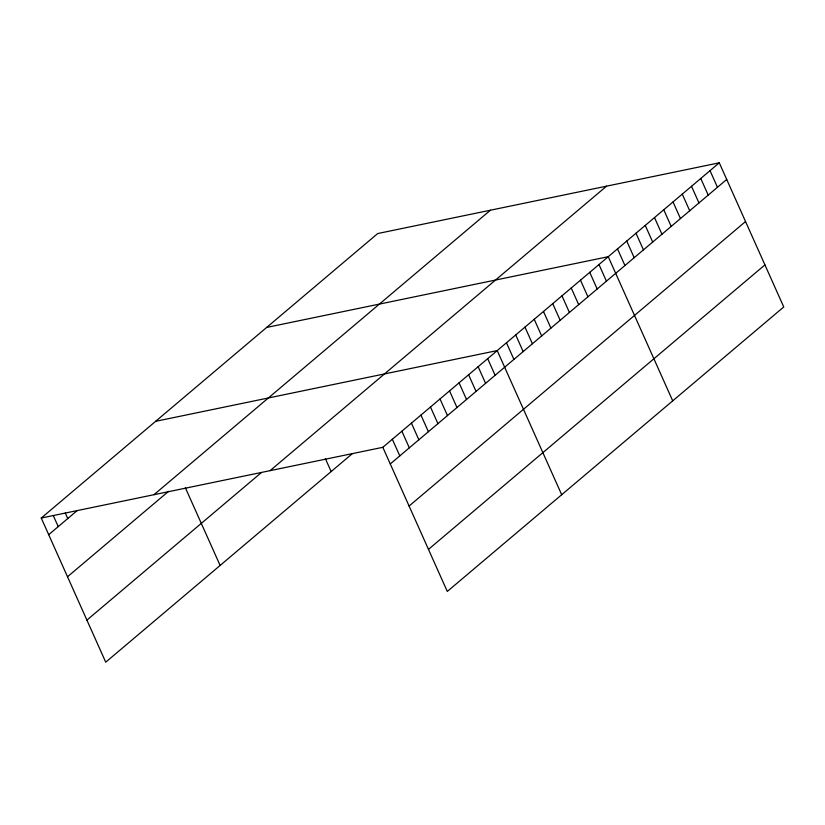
<?xml version="1.0" encoding="UTF-8"?>
<svg xmlns="http://www.w3.org/2000/svg" width="825" height="825" viewBox="0 0 825 825"><rect width="100%" height="100%" fill="white"/><g stroke="black" fill="none" stroke-linecap="round" stroke-linejoin="round"><path stroke-width="1.24" d="M352.43 453.575L105.724 662.176L41.25 518.038L377.706 233.547L719.276 162.824L783.75 306.962L447.294 591.453L382.821 447.315L719.276 162.824M48.696 534.683L77.292 510.5M153.966 494.701L490.421 210.21M67.516 576.757L168.568 491.318M86.903 620.111L261.442 472.519M270.095 470.652L606.561 186.161M390.256 463.959L726.722 179.458M409.087 506.034L745.542 221.533M428.474 549.378L764.93 264.887M266.681 327.432L608.242 256.699L672.715 400.847M155.647 421.317L497.207 350.584L561.691 494.722M41.25 518.038L382.821 447.315M710.026 170.641L717.461 187.285M700.765 178.468L708.211 195.112M691.515 186.295L698.961 202.929M682.265 194.112L689.71 210.757M673.014 201.939L680.46 218.584M663.754 209.767L671.199 226.401M654.503 217.583L661.949 234.228M645.253 225.411L652.699 242.055M636.003 233.227L643.448 249.872M626.752 241.055L634.188 257.699M617.492 248.882L624.938 265.526M598.991 264.526L606.437 281.17M589.741 272.353L597.187 288.998M580.48 280.17L587.926 296.814M571.23 287.997L578.676 304.642M561.98 295.824L569.425 312.469M552.729 303.641L560.175 320.286M543.479 311.468L550.914 328.113M534.218 319.296L541.664 335.94M524.968 327.113L532.414 343.757M515.718 334.94L523.163 351.584M506.468 342.767L513.913 359.411M487.678 358.648L495.124 375.293M478.149 366.713L485.595 383.357M468.61 374.767L476.056 391.411M459.082 382.831L466.527 399.475M449.543 390.895L456.988 407.54M440.014 398.949L447.459 415.594M430.485 407.014L437.931 423.658M420.946 415.078L428.392 431.712M411.417 423.132L418.863 439.777M401.878 431.197L409.324 447.841M392.349 439.261L399.795 455.895M325.401 458.71L331.155 471.57M185.388 487.812L220.12 565.455M65.278 513.016L67.763 518.564M53.264 515.532L58.224 526.628"/></g></svg>
